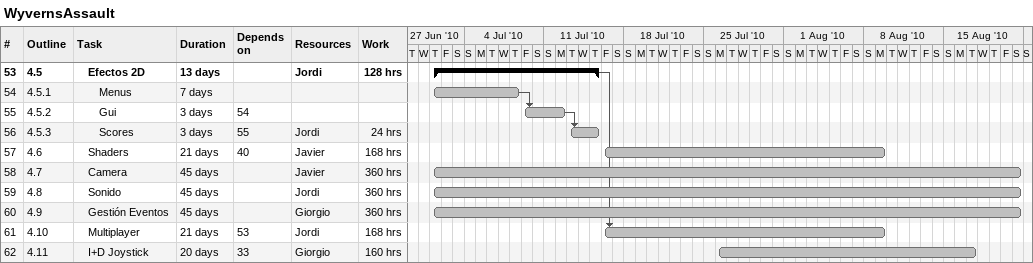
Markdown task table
WyvernsAssault

| ID | WBS | Task | Duration | Start | Finish | Predecessors | Resources | Work (h) |
|---|---|---|---|---|---|---|---|---|
| 53 | 4.5 | **Efectos 2D** | 13d | 2010-07-01 | 2010-07-15 |  | Jordi | 128 |
| 54 | 4.5.1 | Menus | 7d | 2010-07-01 | 2010-07-08 |  |  |  |
| 55 | 4.5.2 | Gui | 3d | 2010-07-09 | 2010-07-12 | 54 |  |  |
| 56 | 4.5.3 | Scores | 3d | 2010-07-13 | 2010-07-15 | 55 | Jordi | 24 |
| 57 | 4.6 | Shaders | 21d | 2010-07-16 | 2010-08-09 | 40 | Javier | 168 |
| 58 | 4.7 | Camera | 45d | 2010-07-01 | 2010-08-21 |  | Javier | 360 |
| 59 | 4.8 | Sonido | 45d | 2010-07-01 | 2010-08-21 |  | Jordi | 360 |
| 60 | 4.9 | Gestión Eventos | 45d | 2010-07-01 | 2010-08-21 |  | Giorgio | 360 |
| 61 | 4.10 | Multiplayer | 21d | 2010-07-16 | 2010-08-09 | 53 | Jordi | 168 |
| 62 | 4.11 | I+D Joystick | 20d | 2010-07-26 | 2010-08-17 | 33 | Giorgio | 160 |
